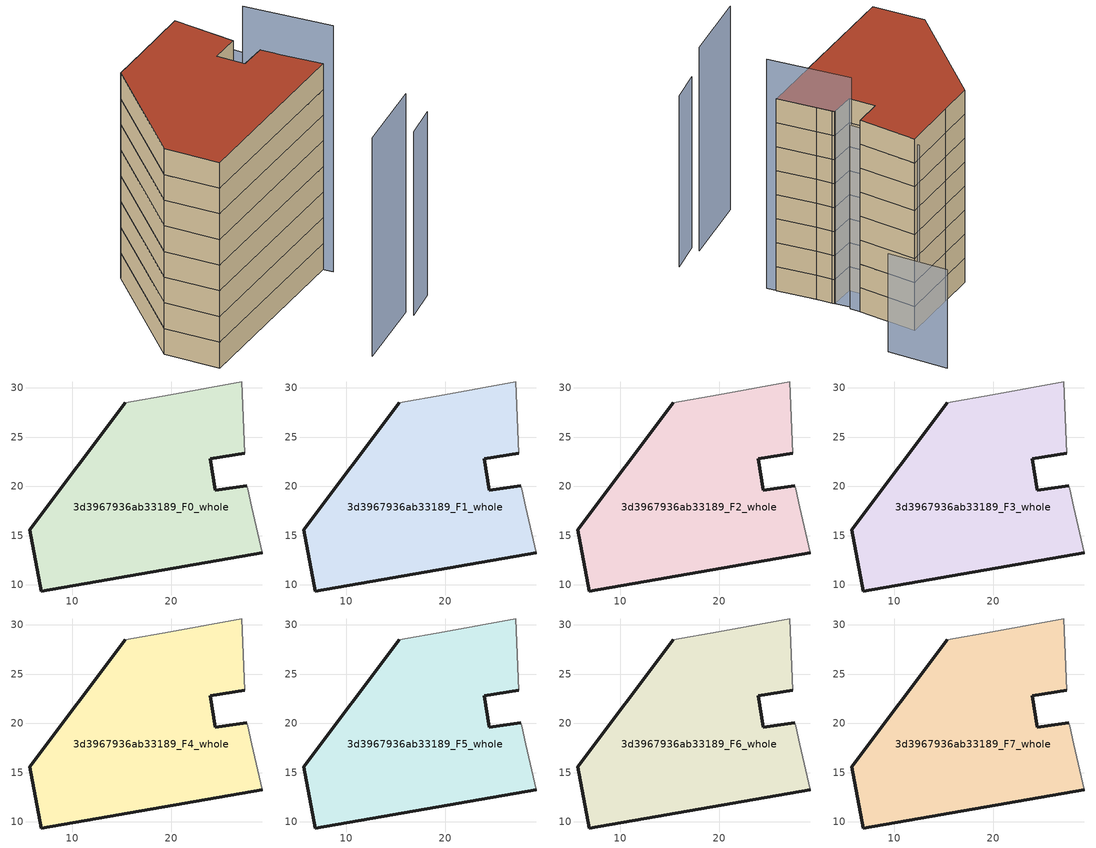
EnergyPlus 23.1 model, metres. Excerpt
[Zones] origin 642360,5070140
3d3967936ab33189_F0_whole
 floor ground (EU_floor_Construction): 27.17,30.59 27.47,23.39 23.97,22.79 24.47,19.59 27.67,20.09 27.77,19.79 28.17,17.89 29.27,13.28 6.85,9.39 5.65,15.59 15.36,28.5 19.97,29.3 z0
 wall outside (EU_wall_Construction): 15.36,28.5 5.65,15.59 6.85,9.39 29.27,13.28 / 27.67,20.09 24.47,19.59 23.97,22.79 27.47,23.39 z0:3
 wall adiabatic (EU_wall_Construction): 29.27,13.28 28.17,17.89 27.77,19.79 27.67,20.09 / 27.47,23.39 27.17,30.59 19.97,29.3 15.36,28.5 z0:3
3d3967936ab33189_F1_whole
 floor to 3d3967936ab33189_F0_whole (EU_floor_Construction): 27.17,30.59 27.47,23.39 23.97,22.79 24.47,19.59 27.67,20.09 27.77,19.79 28.17,17.89 29.27,13.28 6.85,9.39 5.65,15.59 15.36,28.5 19.97,29.3 z3
 wall outside (EU_wall_Construction): 15.36,28.5 5.65,15.59 6.85,9.39 29.27,13.28 / 27.67,20.09 24.47,19.59 23.97,22.79 27.47,23.39 z3:6
 wall adiabatic (EU_wall_Construction): 29.27,13.28 28.17,17.89 27.77,19.79 27.67,20.09 / 27.47,23.39 27.17,30.59 19.97,29.3 15.36,28.5 z3:6
3d3967936ab33189_F2_whole
 floor to 3d3967936ab33189_F1_whole (EU_floor_Construction): 27.17,30.59 27.47,23.39 23.97,22.79 24.47,19.59 27.67,20.09 27.77,19.79 28.17,17.89 29.27,13.28 6.85,9.39 5.65,15.59 15.36,28.5 19.97,29.3 z6
 wall outside (EU_wall_Construction): 15.36,28.5 5.65,15.59 6.85,9.39 29.27,13.28 / 27.67,20.09 24.47,19.59 23.97,22.79 27.47,23.39 z6:9
 wall adiabatic (EU_wall_Construction): 29.27,13.28 28.17,17.89 27.77,19.79 27.67,20.09 / 27.47,23.39 27.17,30.59 19.97,29.3 15.36,28.5 z6:9
3d3967936ab33189_F3_whole
 floor to 3d3967936ab33189_F2_whole (EU_floor_Construction): 27.17,30.59 27.47,23.39 23.97,22.79 24.47,19.59 27.67,20.09 27.77,19.79 28.17,17.89 29.27,13.28 6.85,9.39 5.65,15.59 15.36,28.5 19.97,29.3 z9
 wall outside (EU_wall_Construction): 15.36,28.5 5.65,15.59 6.85,9.39 29.27,13.28 / 27.67,20.09 24.47,19.59 23.97,22.79 27.47,23.39 z9:12
 wall adiabatic (EU_wall_Construction): 29.27,13.28 28.17,17.89 27.77,19.79 27.67,20.09 / 27.47,23.39 27.17,30.59 19.97,29.3 15.36,28.5 z9:12
3d3967936ab33189_F4_whole
 floor to 3d3967936ab33189_F3_whole (EU_floor_Construction): 27.17,30.59 27.47,23.39 23.97,22.79 24.47,19.59 27.67,20.09 27.77,19.79 28.17,17.89 29.27,13.28 6.85,9.39 5.65,15.59 15.36,28.5 19.97,29.3 z12
 wall outside (EU_wall_Construction): 15.36,28.5 5.65,15.59 6.85,9.39 29.27,13.28 / 27.67,20.09 24.47,19.59 23.97,22.79 27.47,23.39 z12:15
 wall adiabatic (EU_wall_Construction): 29.27,13.28 28.17,17.89 27.77,19.79 27.67,20.09 / 27.47,23.39 27.17,30.59 19.97,29.3 15.36,28.5 z12:15
3d3967936ab33189_F5_whole
 floor to 3d3967936ab33189_F4_whole (EU_floor_Construction): 27.17,30.59 27.47,23.39 23.97,22.79 24.47,19.59 27.67,20.09 27.77,19.79 28.17,17.89 29.27,13.28 6.85,9.39 5.65,15.59 15.36,28.5 19.97,29.3 z15
 wall outside (EU_wall_Construction): 15.36,28.5 5.65,15.59 6.85,9.39 29.27,13.28 / 27.67,20.09 24.47,19.59 23.97,22.79 27.47,23.39 z15:18
 wall adiabatic (EU_wall_Construction): 29.27,13.28 28.17,17.89 27.77,19.79 27.67,20.09 / 27.47,23.39 27.17,30.59 19.97,29.3 15.36,28.5 z15:18
3d3967936ab33189_F6_whole
 floor to 3d3967936ab33189_F5_whole (EU_floor_Construction): 27.17,30.59 27.47,23.39 23.97,22.79 24.47,19.59 27.67,20.09 27.77,19.79 28.17,17.89 29.27,13.28 6.85,9.39 5.65,15.59 15.36,28.5 19.97,29.3 z18
 wall outside (EU_wall_Construction): 15.36,28.5 5.65,15.59 6.85,9.39 29.27,13.28 / 27.67,20.09 24.47,19.59 23.97,22.79 27.47,23.39 z18:21
 wall adiabatic (EU_wall_Construction): 29.27,13.28 28.17,17.89 27.77,19.79 27.67,20.09 / 27.47,23.39 27.17,30.59 19.97,29.3 15.36,28.5 z18:21
3d3967936ab33189_F7_whole
 floor to 3d3967936ab33189_F6_whole (EU_floor_Construction): 27.17,30.59 27.47,23.39 23.97,22.79 24.47,19.59 27.67,20.09 27.77,19.79 28.17,17.89 29.27,13.28 6.85,9.39 5.65,15.59 15.36,28.5 19.97,29.3 z21
 wall outside (EU_wall_Construction): 15.36,28.5 5.65,15.59 6.85,9.39 29.27,13.28 / 27.67,20.09 24.47,19.59 23.97,22.79 27.47,23.39 z21:24
 wall adiabatic (EU_wall_Construction): 29.27,13.28 28.17,17.89 27.77,19.79 27.67,20.09 / 27.47,23.39 27.17,30.59 19.97,29.3 15.36,28.5 z21:24
 roof outside (EU_roof_Construction): 29.27,13.28 28.17,17.89 27.77,19.79 27.67,20.09 24.47,19.59 23.97,22.79 27.47,23.39 27.17,30.59 19.97,29.3 15.36,28.5 5.65,15.59 6.85,9.39 z24
shading: 18.16,-1.43 27.39,1.32 z0:25.5; 27.37,0.28 31.47,1.68 z0:21.4; 29.53,12.17 27.19,21.97 z0:28.7; 27.57,22.09 26.55,30.72 z0:23; 32.59,31.1 31.51,38.39 z0:12.3
[Building]
EU S2 Campaign: North Axis=0; Terrain=City; Solar Distribution=FullExterior
[Site:Location]
Lyon-Bron: Latitude=45.75; Longitude=5; Time Zone=1; Elevation=198
[SizingPeriod:WeatherFileDays]
AnnualSizingPeriod: Begin Month=1; Begin Day of Month=1; End Month=12; End Day of Month=31; Day of Week for Start Day=Monday; Use Weather File Daylight Saving Period=No; Use Weather File Rain and Snow Indicators=No
[MATERIAL]
EU_InternalMass_Material: Roughness=MediumRough; Thickness=0.1; Conductivity=1; Density=1800; Specific Heat=900; Thermal Absorptance=0.9; Solar Absorptance=0.7; Visible Absorptance=0.7
[MATERIAL:NOMASS] Roughness=MediumRough; Thermal Absorptance=0.9; Solar Absorptance=0.7; Visible Absorptance=0.7
Name | Thermal Resistance
EU_wall_NoMass | 0.776494
EU_roof_NoMass | 0.486893
EU_floor_NoMass | 0.421597
[CONSTRUCTION]
EU_wall_Construction: EU_wall_NoMass
EU_roof_Construction: EU_roof_NoMass
EU_floor_Construction: EU_floor_NoMass
EU_InternalMass_Construction: EU_InternalMass_Material
[ZONE] Type=1; Multiplier=1; Ceiling Height=autocalculate; Floor Area=autocalculate; Part of Total Floor Area=Yes
Name | Volume
3d3967936ab33189_F0_whole | 965.222
3d3967936ab33189_F1_whole; 3d3967936ab33189_F2_whole; 3d3967936ab33189_F3_whole; 3d3967936ab33189_F4_whole; 3d3967936ab33189_F5_whole; 3d3967936ab33189_F6_whole; 3d3967936ab33189_F7_whole | 965.223
[INTERNALMASS] Construction=EU_InternalMass_Construction; Surface Area=321.741
Name | Zone or ZoneList
3d3967936ab33189_F0_whole_EU_InternalMass | 3d3967936ab33189_F0_whole
3d3967936ab33189_F1_whole_EU_InternalMass | 3d3967936ab33189_F1_whole
3d3967936ab33189_F2_whole_EU_InternalMass | 3d3967936ab33189_F2_whole
3d3967936ab33189_F3_whole_EU_InternalMass | 3d3967936ab33189_F3_whole
3d3967936ab33189_F4_whole_EU_InternalMass | 3d3967936ab33189_F4_whole
3d3967936ab33189_F5_whole_EU_InternalMass | 3d3967936ab33189_F5_whole
3d3967936ab33189_F6_whole_EU_InternalMass | 3d3967936ab33189_F6_whole
3d3967936ab33189_F7_whole_EU_InternalMass | 3d3967936ab33189_F7_whole
[OTHEREQUIPMENT] Fuel Type=Electricity; Design Level Calculation Method=Watts/Area; Power per Zone Floor Area=1; Fraction Latent=0; Fraction Radiant=0; Fraction Lost=0; Carbon Dioxide Generation Rate=0; EndUse Subcategory=EU_Step8_InternalGains
Name | Zone or ZoneList or Space or SpaceList | Schedule
EU_Step8_InternalGain_3d3967936ab33189_F0_whole_f000 | 3d3967936ab33189_F0_whole | EU_Step8_GainSchedule_3d3967936ab33189_F0_whole_f000
EU_Step8_InternalGain_3d3967936ab33189_F1_whole_f000 | 3d3967936ab33189_F1_whole | EU_Step8_GainSchedule_3d3967936ab33189_F1_whole_f000
EU_Step8_InternalGain_3d3967936ab33189_F2_whole_f000 | 3d3967936ab33189_F2_whole | EU_Step8_GainSchedule_3d3967936ab33189_F2_whole_f000
EU_Step8_InternalGain_3d3967936ab33189_F3_whole_f000 | 3d3967936ab33189_F3_whole | EU_Step8_GainSchedule_3d3967936ab33189_F3_whole_f000
EU_Step8_InternalGain_3d3967936ab33189_F4_whole_f000 | 3d3967936ab33189_F4_whole | EU_Step8_GainSchedule_3d3967936ab33189_F4_whole_f000
EU_Step8_InternalGain_3d3967936ab33189_F5_whole_f000 | 3d3967936ab33189_F5_whole | EU_Step8_GainSchedule_3d3967936ab33189_F5_whole_f000
EU_Step8_InternalGain_3d3967936ab33189_F6_whole_f000 | 3d3967936ab33189_F6_whole | EU_Step8_GainSchedule_3d3967936ab33189_F6_whole_f000
EU_Step8_InternalGain_3d3967936ab33189_F7_whole_f000 | 3d3967936ab33189_F7_whole | EU_Step8_GainSchedule_3d3967936ab33189_F7_whole_f000
[ZONEVENTILATION:DESIGNFLOWRATE] Schedule=EU_AlwaysOn; Design Flow Rate Calculation Method=AirChanges/Hour; Air Changes per Hour=0.693814; Ventilation Type=Natural; Fan Pressure Rise=0; Fan Total Efficiency=1; Constant Term Coefficient=1; Temperature Term Coefficient=0; Velocity Term Coefficient=0; Velocity Squared Term Coefficient=0; Minimum Indoor Temperature=-100; Maximum Indoor Temperature=100; Delta Temperature=-100; Minimum Outdoor Temperature=-100; Maximum Outdoor Temperature=100; Maximum Wind Speed=40
Name | Zone or ZoneList or Space or SpaceList
EU_ConstantAir_3d3967936ab33189_F0_whole | 3d3967936ab33189_F0_whole
EU_ConstantAir_3d3967936ab33189_F1_whole | 3d3967936ab33189_F1_whole
EU_ConstantAir_3d3967936ab33189_F2_whole | 3d3967936ab33189_F2_whole
EU_ConstantAir_3d3967936ab33189_F3_whole | 3d3967936ab33189_F3_whole
EU_ConstantAir_3d3967936ab33189_F4_whole | 3d3967936ab33189_F4_whole
EU_ConstantAir_3d3967936ab33189_F5_whole | 3d3967936ab33189_F5_whole
EU_ConstantAir_3d3967936ab33189_F6_whole | 3d3967936ab33189_F6_whole
EU_ConstantAir_3d3967936ab33189_F7_whole | 3d3967936ab33189_F7_whole
[HVACTEMPLATE:THERMOSTAT] Constant Heating Setpoint=20; Constant Cooling Setpoint=50
EU_HeatOnly_3d3967936ab33189_F0_whole; EU_HeatOnly_3d3967936ab33189_F1_whole; EU_HeatOnly_3d3967936ab33189_F2_whole; EU_HeatOnly_3d3967936ab33189_F3_whole; EU_HeatOnly_3d3967936ab33189_F4_whole; EU_HeatOnly_3d3967936ab33189_F5_whole; EU_HeatOnly_3d3967936ab33189_F6_whole; EU_HeatOnly_3d3967936ab33189_F7_whole
[HVACTEMPLATE:ZONE:IDEALLOADSAIRSYSTEM] System Availability Schedule=EU_AlwaysOn; Maximum Heating Supply Air Temperature=50; Minimum Cooling Supply Air Temperature=13; Maximum Heating Supply Air Humidity Ratio=0.0156; Minimum Cooling Supply Air Humidity Ratio=0.0077; Heating Limit=NoLimit; Cooling Limit=NoLimit; Heating Availability Schedule=EU_AlwaysOn; Cooling Availability Schedule=EU_CoolingOff; Dehumidification Control Type=ConstantSensibleHeatRatio; Cooling Sensible Heat Ratio=0.7; Dehumidification Setpoint=60; Humidification Control Type=None; Humidification Setpoint=30; Outdoor Air Method=None; Outdoor Air Flow Rate per Person=0.00944; Outdoor Air Flow Rate per Zone Floor Area=0; Outdoor Air Flow Rate per Zone=0; Demand Controlled Ventilation Type=None; Outdoor Air Economizer Type=NoEconomizer; Heat Recovery Type=None; Sensible Heat Recovery Effectiveness=0.7; Latent Heat Recovery Effectiveness=0.65
Name | Template Thermostat
3d3967936ab33189_F0_whole | EU_HeatOnly_3d3967936ab33189_F0_whole
3d3967936ab33189_F1_whole | EU_HeatOnly_3d3967936ab33189_F1_whole
3d3967936ab33189_F2_whole | EU_HeatOnly_3d3967936ab33189_F2_whole
3d3967936ab33189_F3_whole | EU_HeatOnly_3d3967936ab33189_F3_whole
3d3967936ab33189_F4_whole | EU_HeatOnly_3d3967936ab33189_F4_whole
3d3967936ab33189_F5_whole | EU_HeatOnly_3d3967936ab33189_F5_whole
3d3967936ab33189_F6_whole | EU_HeatOnly_3d3967936ab33189_F6_whole
3d3967936ab33189_F7_whole | EU_HeatOnly_3d3967936ab33189_F7_whole
[SIZING:ZONE] Zone Cooling Design Supply Air Temperature Input Method=SupplyAirTemperature; Zone Cooling Design Supply Air Temperature=13; Zone Heating Design Supply Air Temperature Input Method=SupplyAirTemperature; Zone Heating Design Supply Air Temperature=50; Zone Cooling Design Supply Air Humidity Ratio=0.008; Zone Heating Design Supply Air Humidity Ratio=0.008; Cooling Design Air Flow Method=DesignDay; Cooling Design Air Flow Rate=0; Cooling Minimum Air Flow per Zone Floor Area=0.000762; Cooling Minimum Air Flow=0; Cooling Minimum Air Flow Fraction=0.2; Heating Design Air Flow Method=DesignDay; Heating Design Air Flow Rate=0; Heating Maximum Air Flow per Zone Floor Area=0.002032; Heating Maximum Air Flow=0.141576; Heating Maximum Air Flow Fraction=0.3; Account for Dedicated Outdoor Air System=No; Dedicated Outdoor Air System Control Strategy=NeutralSupplyAir; Dedicated Outdoor Air Low Setpoint Temperature for Design=autosize; Dedicated Outdoor Air High Setpoint Temperature for Design=autosize; Zone Load Sizing Method=Sensible Load Only No Latent Load; Zone Latent Cooling Design Supply Air Humidity Ratio Input Method=HumidityRatioDifference; Zone Cooling Design Supply Air Humidity Ratio Difference=0.005; Zone Latent Heating Design Supply Air Humidity Ratio Input Method=HumidityRatioDifference; Zone Humidification Design Supply Air Humidity Ratio Difference=0.005
3d3967936ab33189_F0_whole; 3d3967936ab33189_F1_whole; 3d3967936ab33189_F2_whole; 3d3967936ab33189_F3_whole; 3d3967936ab33189_F4_whole; 3d3967936ab33189_F5_whole; 3d3967936ab33189_F6_whole; 3d3967936ab33189_F7_whole
[SCHEDULE:CONSTANT]
Name | Hourly Value
EU_AlwaysOn | 1
EU_CoolingOff | 0
[SCHEDULE:FILE] Column Number=1; Rows to Skip at Top=0; Number of Hours of Data=8760; Column Separator=Comma; Interpolate to Timestep=No; Minutes per Item=60; Adjust Schedule for Daylight Savings=Yes
Name | File
EU_Step8_GainSchedule_3d3967936ab33189_F0_whole_f000 | ../../schedules/3d3967936ab33189/3d3967936ab33189_F0_whole_f000_gain.csv
EU_Step8_GainSchedule_3d3967936ab33189_F1_whole_f000 | ../../schedules/3d3967936ab33189/3d3967936ab33189_F1_whole_f000_gain.csv
EU_Step8_GainSchedule_3d3967936ab33189_F2_whole_f000 | ../../schedules/3d3967936ab33189/3d3967936ab33189_F2_whole_f000_gain.csv
EU_Step8_GainSchedule_3d3967936ab33189_F3_whole_f000 | ../../schedules/3d3967936ab33189/3d3967936ab33189_F3_whole_f000_gain.csv
EU_Step8_GainSchedule_3d3967936ab33189_F4_whole_f000 | ../../schedules/3d3967936ab33189/3d3967936ab33189_F4_whole_f000_gain.csv
EU_Step8_GainSchedule_3d3967936ab33189_F5_whole_f000 | ../../schedules/3d3967936ab33189/3d3967936ab33189_F5_whole_f000_gain.csv
EU_Step8_GainSchedule_3d3967936ab33189_F6_whole_f000 | ../../schedules/3d3967936ab33189/3d3967936ab33189_F6_whole_f000_gain.csv
EU_Step8_GainSchedule_3d3967936ab33189_F7_whole_f000 | ../../schedules/3d3967936ab33189/3d3967936ab33189_F7_whole_f000_gain.csv
